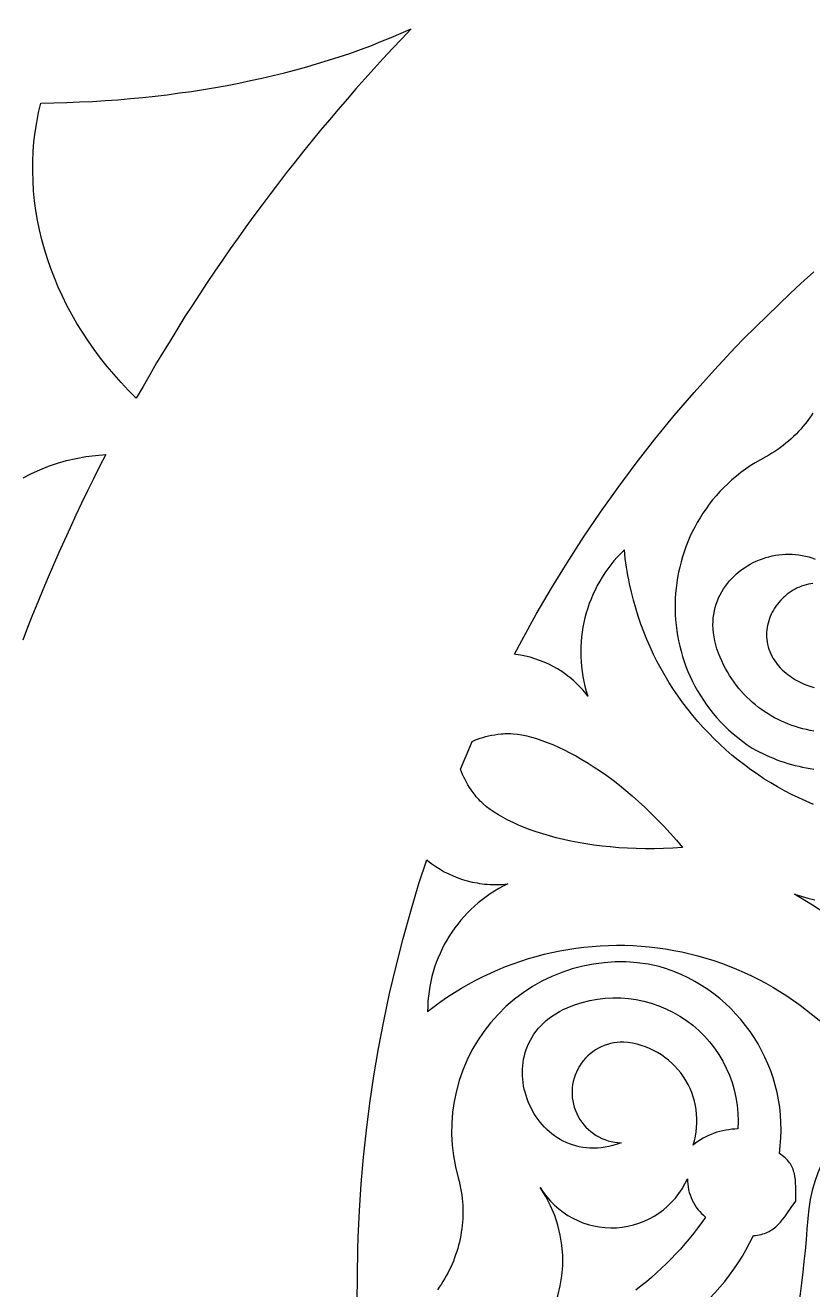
# Model space of a CAD drawing. Extents: x -1903 to -234, y -575 to 545.
# Drawn here: x -517.3 to -474, y 34.2 to 103.7 of the extents above; entities that cross this region are included whole.
import ezdxf

# ---------------------------------------------------------------- set-up
doc = ezdxf.new("R2010")
doc.units = 0
doc.layers.add('LAYER_1', color=18, linetype='CONTINUOUS')

msp = doc.modelspace()

# ---------------------------------------------------------------- linework, layer by layer
at = {"layer": 'LAYER_1'}
for points in [[(-424.073, 224.183, 0.414214), (-614.073, 34.183, 0.414214), (-424.073, -155.817, 0.414214), (-234.073, 34.183, 0.414214)], [(-487.528, 49.687, -0.562024), (-478.149, 43.023, 0.166667), (-480.605, 42.141, 0.487168), (-484.42, 47.802, 1), (-484.56, 42.266), (-484.785, 42.186), (-485.008, 42.119), (-485.228, 42.065), (-485.444, 42.023), (-485.657, 41.993), (-485.867, 41.975), (-486.073, 41.968), (-486.275, 41.972), (-486.474, 41.987), (-486.668, 42.011), (-486.859, 42.046), (-487.045, 42.091), (-487.227, 42.145), (-487.404, 42.208), (-487.576, 42.28), (-487.744, 42.36), (-487.907, 42.448), (-488.065, 42.544), (-488.217, 42.647), (-488.365, 42.757), (-488.506, 42.874), (-488.642, 42.998), (-488.773, 43.127), (-488.897, 43.263), (-489.016, 43.403), (-489.128, 43.549), (-489.235, 43.7), (-489.334, 43.855), (-489.428, 44.015), (-489.514, 44.178), (-489.594, 44.345), (-489.667, 44.515), (-489.732, 44.687), (-489.791, 44.863), (-489.842, 45.04), (-489.886, 45.22), (-489.922, 45.401), (-489.95, 45.583), (-489.971, 45.766), (-489.983, 45.949), (-489.987, 46.133), (-489.983, 46.317), (-489.971, 46.501), (-489.95, 46.683), (-489.92, 46.865), (-489.882, 47.045), (-489.834, 47.224), (-489.778, 47.401), (-489.712, 47.575), (-489.637, 47.747), (-489.552, 47.915), (-489.458, 48.08), (-489.354, 48.242), (-489.24, 48.4), (-489.117, 48.553), (-488.982, 48.702), (-488.838, 48.846), (-488.683, 48.984), (-488.518, 49.117), (-488.342, 49.244), (-488.155, 49.365), (-487.957, 49.48), (-487.749, 49.587)]]:
    msp.add_lwpolyline(points, format="xyb", close=True, dxfattribs=at)
for points in [[(-511.219, 83.217), (-511.639, 83.644), (-512.046, 84.079), (-512.438, 84.521), (-512.815, 84.972), (-513.179, 85.431), (-513.527, 85.896), (-513.86, 86.37), (-514.178, 86.85), (-514.481, 87.337), (-514.768, 87.831), (-515.031, 88.326), (-515.279, 88.827), (-515.51, 89.334), (-515.724, 89.846), (-515.922, 90.363), (-516.103, 90.885), (-516.268, 91.412), (-516.416, 91.942), (-516.546, 92.476), (-516.658, 93.013), (-516.744, 93.547), (-516.812, 94.083), (-516.863, 94.622), (-516.896, 95.162), (-516.911, 95.703), (-516.908, 96.246), (-516.888, 96.789), (-516.848, 97.33), (-516.779, 97.864), (-516.693, 98.397), (-516.588, 98.929), (-516.466, 99.459), (-515.752, 99.476), (-515.041, 99.489), (-514.34, 99.525), (-513.634, 99.552), (-512.933, 99.597), (-512.235, 99.638), (-511.546, 99.701), (-510.861, 99.76), (-510.185, 99.84), (-509.513, 99.916), (-508.85, 100.013), (-508.179, 100.098), (-507.52, 100.203), (-506.863, 100.306), (-506.219, 100.429), (-505.577, 100.549), (-504.947, 100.69), (-504.315, 100.823), (-503.688, 100.971), (-503.064, 101.116), (-502.453, 101.282), (-501.844, 101.445), (-501.249, 101.629), (-500.654, 101.808), (-500.063, 102), (-499.474, 102.189), (-498.899, 102.399), (-498.326, 102.607), (-497.768, 102.836), (-497.209, 103.06), (-496.655, 103.297), (-496.103, 103.532), (-496.622, 102.996), (-497.136, 102.454), (-497.639, 101.902), (-498.142, 101.35), (-498.644, 100.798), (-499.145, 100.243), (-499.63, 99.676), (-500.116, 99.108), (-500.601, 98.54), (-501.086, 97.973), (-501.554, 97.391), (-502.021, 96.808), (-502.488, 96.225), (-502.955, 95.642), (-503.409, 95.049), (-503.857, 94.452), (-504.306, 93.855), (-504.754, 93.258), (-505.193, 92.654), (-505.623, 92.043), (-506.053, 91.432), (-506.482, 90.821), (-506.906, 90.206), (-507.316, 89.582), (-507.726, 88.958), (-508.136, 88.334), (-508.544, 87.708), (-508.935, 87.072), (-509.325, 86.435), (-509.715, 85.798), (-510.106, 85.162), (-510.478, 84.514), (-510.848, 83.866)], [(-490.733, 64.774), (-490.62, 64.769), (-490.505, 64.761), (-490.265, 64.735), (-490.014, 64.696), (-489.754, 64.642), (-489.484, 64.575), (-489.206, 64.494), (-488.919, 64.399), (-488.624, 64.29), (-488.321, 64.168), (-488.012, 64.032), (-487.697, 63.883), (-487.375, 63.72), (-487.049, 63.544), (-486.717, 63.354), (-486.381, 63.15), (-486.042, 62.934), (-485.699, 62.703), (-485.354, 62.46), (-485.006, 62.203), (-484.657, 61.933), (-484.307, 61.65), (-483.956, 61.353), (-483.605, 61.043), (-483.254, 60.72), (-482.904, 60.384), (-482.556, 60.035), (-482.21, 59.673), (-481.866, 59.298), (-481.525, 58.909), (-481.188, 58.508), (-481.71, 58.474), (-482.226, 58.451), (-482.735, 58.439), (-483.236, 58.438), (-483.729, 58.448), (-484.213, 58.468), (-484.688, 58.497), (-485.155, 58.536), (-485.611, 58.584), (-486.058, 58.641), (-486.494, 58.706), (-486.92, 58.78), (-487.334, 58.861), (-487.737, 58.949), (-488.128, 59.044), (-488.506, 59.146), (-488.872, 59.254), (-489.225, 59.368), (-489.565, 59.487), (-489.891, 59.612), (-490.203, 59.741), (-490.5, 59.875), (-490.782, 60.013), (-491.049, 60.155), (-491.3, 60.3), (-491.535, 60.448), (-491.753, 60.599), (-491.955, 60.752), (-492.14, 60.907), (-492.225, 60.985), (-492.307, 61.064), (-492.383, 61.143), (-492.456, 61.222), (-492.523, 61.301), (-492.586, 61.381), (-492.696, 61.528), (-492.799, 61.672), (-492.895, 61.815), (-492.984, 61.957), (-493.068, 62.098), (-493.145, 62.239), (-493.216, 62.381), (-493.282, 62.524), (-493.342, 62.67), (-493.395, 62.816), (-492.885, 64.027), (-492.743, 64.345), (-492.605, 64.406), (-492.459, 64.464), (-492.311, 64.517), (-492.16, 64.564), (-492.005, 64.606), (-491.846, 64.644), (-491.682, 64.678), (-491.513, 64.707), (-491.338, 64.733), (-491.156, 64.756), (-491.055, 64.766), (-490.951, 64.772), (-490.843, 64.774)]]:
    msp.add_lwpolyline(points, close=True, dxfattribs=at)
for points in [[(-473.987, 60.874), (-474.391, 61.047), (-474.791, 61.23), (-475.185, 61.423), (-475.574, 61.626), (-475.957, 61.839), (-476.334, 62.061), (-476.706, 62.293), (-477.071, 62.535), (-477.43, 62.786), (-477.782, 63.046), (-478.128, 63.315), (-478.467, 63.593), (-478.798, 63.879), (-479.122, 64.174), (-479.439, 64.478), (-479.747, 64.79), (-480.048, 65.11), (-480.341, 65.438), (-480.625, 65.774), (-480.901, 66.118), (-481.168, 66.469), (-481.427, 66.828), (-481.676, 67.194), (-481.916, 67.567), (-482.146, 67.948), (-482.367, 68.335), (-482.578, 68.729), (-482.778, 69.13), (-482.969, 69.537), (-483.149, 69.95), (-483.318, 70.37), (-483.476, 70.796), (-483.624, 71.227), (-483.76, 71.665), (-483.885, 72.108), (-483.998, 72.557), (-484.099, 73.011), (-484.145, 73.24), (-484.188, 73.47), (-484.228, 73.701), (-484.265, 73.934), (-484.299, 74.168), (-484.33, 74.403), (-484.357, 74.64), (-484.382, 74.877), (-484.58, 74.681), (-484.771, 74.478), (-484.954, 74.269), (-485.128, 74.055), (-485.294, 73.836), (-485.451, 73.611), (-485.6, 73.382), (-485.74, 73.149), (-485.872, 72.911), (-485.995, 72.669), (-486.11, 72.424), (-486.216, 72.175), (-486.312, 71.923), (-486.4, 71.667), (-486.479, 71.409), (-486.549, 71.149), (-486.61, 70.886), (-486.662, 70.621), (-486.705, 70.355), (-486.738, 70.087), (-486.762, 69.817), (-486.776, 69.547), (-486.782, 69.276), (-486.777, 69.004), (-486.763, 68.732), (-486.74, 68.46), (-486.706, 68.188), (-486.663, 67.916), (-486.61, 67.646), (-486.548, 67.376), (-486.475, 67.107), (-486.392, 66.84), (-486.482, 66.953), (-486.573, 67.064), (-486.667, 67.172), (-486.763, 67.277), (-486.861, 67.38), (-486.961, 67.48), (-487.063, 67.577), (-487.166, 67.671), (-487.272, 67.763), (-487.379, 67.852), (-487.489, 67.938), (-487.599, 68.021), (-487.826, 68.18), (-488.058, 68.327), (-488.297, 68.463), (-488.54, 68.587), (-488.788, 68.7), (-489.04, 68.801), (-489.297, 68.891), (-489.557, 68.969), (-489.819, 69.035), (-490.085, 69.089), (-490.352, 69.131), (-490.429, 69.14), (-490.029, 69.899), (-489.228, 71.338), (-488.394, 72.764), (-487.527, 74.175), (-486.626, 75.57), (-485.692, 76.947), (-484.726, 78.307), (-483.728, 79.646), (-482.699, 80.966), (-481.64, 82.263), (-480.551, 83.538), (-479.432, 84.789), (-478.286, 86.015), (-477.792, 86.52), (-475.272, 88.987), (-474.685, 89.536), (-473.97, 90.175)], [(-474.016, 82.4), (-474.118, 82.247), (-474.224, 82.097), (-474.334, 81.949), (-474.448, 81.804), (-474.565, 81.661), (-474.687, 81.521), (-474.812, 81.384), (-474.942, 81.25), (-475.075, 81.119), (-475.211, 80.991), (-475.352, 80.866), (-475.496, 80.745), (-475.644, 80.627), (-475.796, 80.512), (-475.952, 80.402), (-476.111, 80.294), (-476.273, 80.191), (-476.439, 80.092), (-476.609, 79.996), (-476.9, 79.838), (-477.183, 79.671), (-477.457, 79.497), (-477.722, 79.316), (-477.978, 79.127), (-478.226, 78.931), (-478.465, 78.729), (-478.695, 78.52), (-478.917, 78.305), (-479.13, 78.084), (-479.334, 77.857), (-479.529, 77.625), (-479.716, 77.387), (-479.894, 77.145), (-480.063, 76.898), (-480.223, 76.646), (-480.375, 76.39), (-480.517, 76.13), (-480.651, 75.866), (-480.776, 75.598), (-480.892, 75.328), (-481, 75.054), (-481.098, 74.777), (-481.188, 74.498), (-481.268, 74.216), (-481.34, 73.932), (-481.403, 73.647), (-481.456, 73.359), (-481.501, 73.071), (-481.537, 72.781), (-481.564, 72.49), (-481.582, 72.199), (-481.591, 71.907), (-481.591, 71.615), (-481.582, 71.323), (-481.564, 71.032), (-481.537, 70.741), (-481.501, 70.451), (-481.456, 70.162), (-481.402, 69.874), (-481.338, 69.587), (-481.266, 69.303), (-481.185, 69.02), (-481.094, 68.74), (-480.994, 68.462), (-480.885, 68.187), (-480.767, 67.914), (-480.64, 67.645), (-480.504, 67.38), (-480.358, 67.118), (-480.204, 66.86), (-480.04, 66.607), (-479.867, 66.357), (-479.684, 66.113), (-479.493, 65.873), (-479.292, 65.638), (-479.082, 65.409), (-478.863, 65.185), (-478.634, 64.968), (-478.396, 64.756), (-478.149, 64.551), (-477.892, 64.352), (-477.627, 64.16), (-477.351, 63.976), (-477.162, 63.87), (-476.97, 63.769), (-476.777, 63.673), (-476.583, 63.582), (-476.388, 63.495), (-476.191, 63.413), (-475.993, 63.336), (-475.795, 63.264), (-475.595, 63.197), (-475.394, 63.134), (-475.192, 63.076), (-474.99, 63.022), (-474.787, 62.974), (-474.584, 62.93), (-474.38, 62.89), (-474.175, 62.856), (-473.97, 62.825)], [(-517.437, 78.849), (-516.988, 79.079), (-516.523, 79.289), (-516.045, 79.478), (-515.553, 79.644), (-515.049, 79.789), (-514.531, 79.91), (-514.002, 80.007), (-513.453, 80.075), (-512.894, 80.118), (-513.239, 79.457), (-513.567, 78.788), (-513.895, 78.118), (-514.223, 77.448), (-514.551, 76.779), (-514.859, 76.099), (-515.165, 75.419), (-515.472, 74.739), (-515.779, 74.06), (-516.069, 73.373), (-516.355, 72.684), (-516.64, 71.995), (-516.926, 71.306), (-517.199, 70.612), (-517.462, 69.915)], [(-473.956, 64.915), (-474.161, 64.951), (-474.365, 64.993), (-474.567, 65.041), (-474.768, 65.096), (-474.968, 65.156), (-475.166, 65.223), (-475.361, 65.295), (-475.555, 65.374), (-475.746, 65.459), (-475.934, 65.549), (-476.12, 65.646), (-476.304, 65.748), (-476.484, 65.856), (-476.661, 65.97), (-476.835, 66.09), (-477.005, 66.216), (-477.171, 66.347), (-477.334, 66.484), (-477.493, 66.627), (-477.648, 66.775), (-477.798, 66.929), (-477.944, 67.089), (-478.086, 67.254), (-478.222, 67.425), (-478.354, 67.601), (-478.481, 67.782), (-478.602, 67.969), (-478.718, 68.162), (-478.828, 68.36), (-478.933, 68.563), (-479.031, 68.771), (-479.124, 68.985), (-479.21, 69.204), (-479.29, 69.432), (-479.357, 69.657), (-479.412, 69.879), (-479.454, 70.097), (-479.484, 70.312), (-479.503, 70.524), (-479.51, 70.731), (-479.506, 70.935), (-479.492, 71.135), (-479.467, 71.33), (-479.432, 71.522), (-479.387, 71.709), (-479.333, 71.891), (-479.27, 72.069), (-479.198, 72.242), (-479.118, 72.41), (-479.029, 72.573), (-478.933, 72.731), (-478.83, 72.884), (-478.719, 73.031), (-478.602, 73.172), (-478.478, 73.308), (-478.348, 73.439), (-478.212, 73.563), (-478.071, 73.681), (-477.925, 73.793), (-477.773, 73.899), (-477.618, 73.998), (-477.458, 74.091), (-477.295, 74.177), (-477.127, 74.256), (-476.957, 74.328), (-476.784, 74.393), (-476.609, 74.451), (-476.431, 74.502), (-476.251, 74.545), (-476.07, 74.58), (-475.888, 74.608), (-475.704, 74.628), (-475.52, 74.64), (-475.336, 74.644), (-475.152, 74.64), (-474.969, 74.627), (-474.786, 74.606), (-474.605, 74.576), (-474.424, 74.537), (-474.246, 74.49), (-474.069, 74.433), (-473.895, 74.368)], [(-474.011, 73.036), (-474.139, 73.018), (-474.266, 72.993), (-474.391, 72.963), (-474.515, 72.926), (-474.637, 72.884), (-474.757, 72.836), (-474.875, 72.782), (-474.99, 72.724), (-475.102, 72.66), (-475.212, 72.592), (-475.319, 72.518), (-475.423, 72.441), (-475.523, 72.359), (-475.62, 72.272), (-475.714, 72.182), (-475.803, 72.088), (-475.888, 71.99), (-475.97, 71.889), (-476.046, 71.785), (-476.119, 71.677), (-476.186, 71.567), (-476.249, 71.454), (-476.306, 71.338), (-476.359, 71.22), (-476.405, 71.1), (-476.447, 70.977), (-476.482, 70.853), (-476.511, 70.728), (-476.535, 70.6), (-476.552, 70.472), (-476.562, 70.342), (-476.566, 70.212), (-476.562, 70.081), (-476.552, 69.949), (-476.534, 69.817), (-476.51, 69.684), (-476.477, 69.552), (-476.437, 69.42), (-476.388, 69.288), (-476.332, 69.156), (-476.267, 69.026), (-476.194, 68.896), (-476.112, 68.767), (-476.022, 68.64), (-475.922, 68.513), (-475.813, 68.389), (-475.695, 68.266), (-475.596, 68.18), (-475.495, 68.096), (-475.393, 68.017), (-475.289, 67.941), (-475.184, 67.869), (-475.078, 67.8), (-474.969, 67.735), (-474.86, 67.673), (-474.75, 67.614), (-474.638, 67.56), (-474.525, 67.508), (-474.412, 67.46), (-474.297, 67.416), (-474.182, 67.375), (-474.066, 67.338), (-473.949, 67.303)]]:
    msp.add_lwpolyline(points, dxfattribs=at)
for points in [[(-499.073, 33.498), (-499.043, 36.401), (-499.024, 37.069), (-498.954, 38.528), (-498.854, 39.997), (-498.724, 41.475), (-498.564, 42.959), (-498.373, 44.451), (-498.151, 45.949), (-497.896, 47.452), (-497.609, 48.959), (-497.29, 50.469), (-496.937, 51.981), (-496.55, 53.494), (-496.13, 55.007), (-495.676, 56.519), (-495.253, 57.826), (-495.187, 57.772), (-494.971, 57.608), (-494.748, 57.454), (-494.519, 57.311), (-494.283, 57.177), (-494.041, 57.054), (-493.793, 56.943), (-493.54, 56.842), (-493.282, 56.752), (-493.019, 56.675), (-492.752, 56.609), (-492.481, 56.555), (-492.344, 56.533), (-492.207, 56.514), (-492.068, 56.498), (-491.929, 56.485), (-491.789, 56.476), (-491.648, 56.47), (-491.507, 56.467), (-491.365, 56.467), (-491.223, 56.471), (-491.08, 56.478), (-490.937, 56.489), (-490.793, 56.503), (-491.043, 56.378), (-491.288, 56.244), (-491.526, 56.102), (-491.758, 55.953), (-491.983, 55.796), (-492.202, 55.632), (-492.415, 55.46), (-492.621, 55.282), (-492.82, 55.097), (-493.012, 54.906), (-493.197, 54.708), (-493.375, 54.504), (-493.545, 54.294), (-493.708, 54.079), (-493.863, 53.858), (-494.011, 53.633), (-494.15, 53.402), (-494.282, 53.166), (-494.405, 52.926), (-494.52, 52.682), (-494.626, 52.433), (-494.724, 52.18), (-494.814, 51.924), (-494.894, 51.665), (-494.965, 51.402), (-495.027, 51.136), (-495.08, 50.867), (-495.124, 50.595), (-495.158, 50.321), (-495.182, 50.045), (-495.196, 49.767), (-495.201, 49.488, -0.453995), (-470.228, 44.871, 0.240725), (-474.299, 38.112), (-474.301, 38.105, -0.074077), (-478.387, 19.577)], [(-466.062, 47.693, 0.11065), (-475.03, 55.935), (-474.66, 55.828), (-474.289, 55.727), (-473.917, 55.631)], [(-487.851, 29.74, 0.260478), (-477.283, 37.156), (-477.172, 37.166), (-477.065, 37.18), (-476.962, 37.198), (-476.864, 37.221), (-476.769, 37.247), (-476.679, 37.277), (-476.591, 37.312), (-476.507, 37.349), (-476.427, 37.391), (-476.349, 37.436), (-476.273, 37.484), (-476.201, 37.535), (-476.13, 37.589), (-476.061, 37.647), (-475.93, 37.77), (-475.804, 37.904), (-475.682, 38.047), (-475.563, 38.198), (-475.444, 38.358), (-475.203, 38.695), (-474.946, 39.052), (-474.949, 39.473), (-474.951, 39.673), (-474.956, 39.866), (-474.965, 40.051), (-474.98, 40.23), (-475.003, 40.402), (-475.036, 40.567), (-475.057, 40.648), (-475.08, 40.727), (-475.107, 40.804), (-475.138, 40.879), (-475.172, 40.954), (-475.211, 41.026), (-475.253, 41.097), (-475.3, 41.167), (-475.352, 41.235), (-475.408, 41.302), (-475.47, 41.367), (-475.537, 41.431), (-475.609, 41.493), (-475.688, 41.554), (-475.772, 41.614), (-475.862, 41.672, 0.373134), (-482.47, 51.967, 0.574165), (-493.515, 40.339), (-493.467, 40.15), (-493.423, 39.962), (-493.385, 39.773), (-493.353, 39.584), (-493.325, 39.395), (-493.303, 39.207), (-493.285, 39.018), (-493.273, 38.83), (-493.266, 38.642), (-493.263, 38.455), (-493.266, 38.268), (-493.273, 38.082), (-493.285, 37.897), (-493.302, 37.712), (-493.323, 37.529), (-493.35, 37.346), (-493.38, 37.165), (-493.416, 36.984), (-493.455, 36.805), (-493.5, 36.627), (-493.548, 36.45), (-493.601, 36.275), (-493.659, 36.102), (-493.72, 35.93), (-493.786, 35.76), (-493.856, 35.592), (-493.929, 35.426), (-494.007, 35.261), (-494.089, 35.099), (-494.175, 34.939), (-494.265, 34.781), (-494.359, 34.625), (-494.456, 34.472), (-494.558, 34.321), (-494.663, 34.173)], [(-489.341, 31.299, 0.329739), (-489.012, 39.813, 0.606751), (-480.911, 40.29), (-480.908, 40.137), (-480.897, 39.985), (-480.877, 39.834), (-480.848, 39.685), (-480.811, 39.538), (-480.766, 39.394), (-480.713, 39.252), (-480.653, 39.114), (-480.585, 38.979), (-480.51, 38.849), (-480.427, 38.724), (-480.338, 38.603), (-480.242, 38.488), (-480.139, 38.379), (-480.03, 38.276), (-479.915, 38.179), (-480.132, 37.873), (-480.354, 37.572), (-480.582, 37.276), (-480.816, 36.986), (-481.056, 36.701), (-481.301, 36.421), (-481.552, 36.147), (-481.809, 35.878), (-482.071, 35.616), (-482.338, 35.358), (-482.61, 35.107), (-482.887, 34.862), (-483.169, 34.622), (-483.457, 34.389), (-483.748, 34.161)]]:
    msp.add_lwpolyline(points, format="xyb", dxfattribs=at)

doc.saveas('drawing.dxf')
